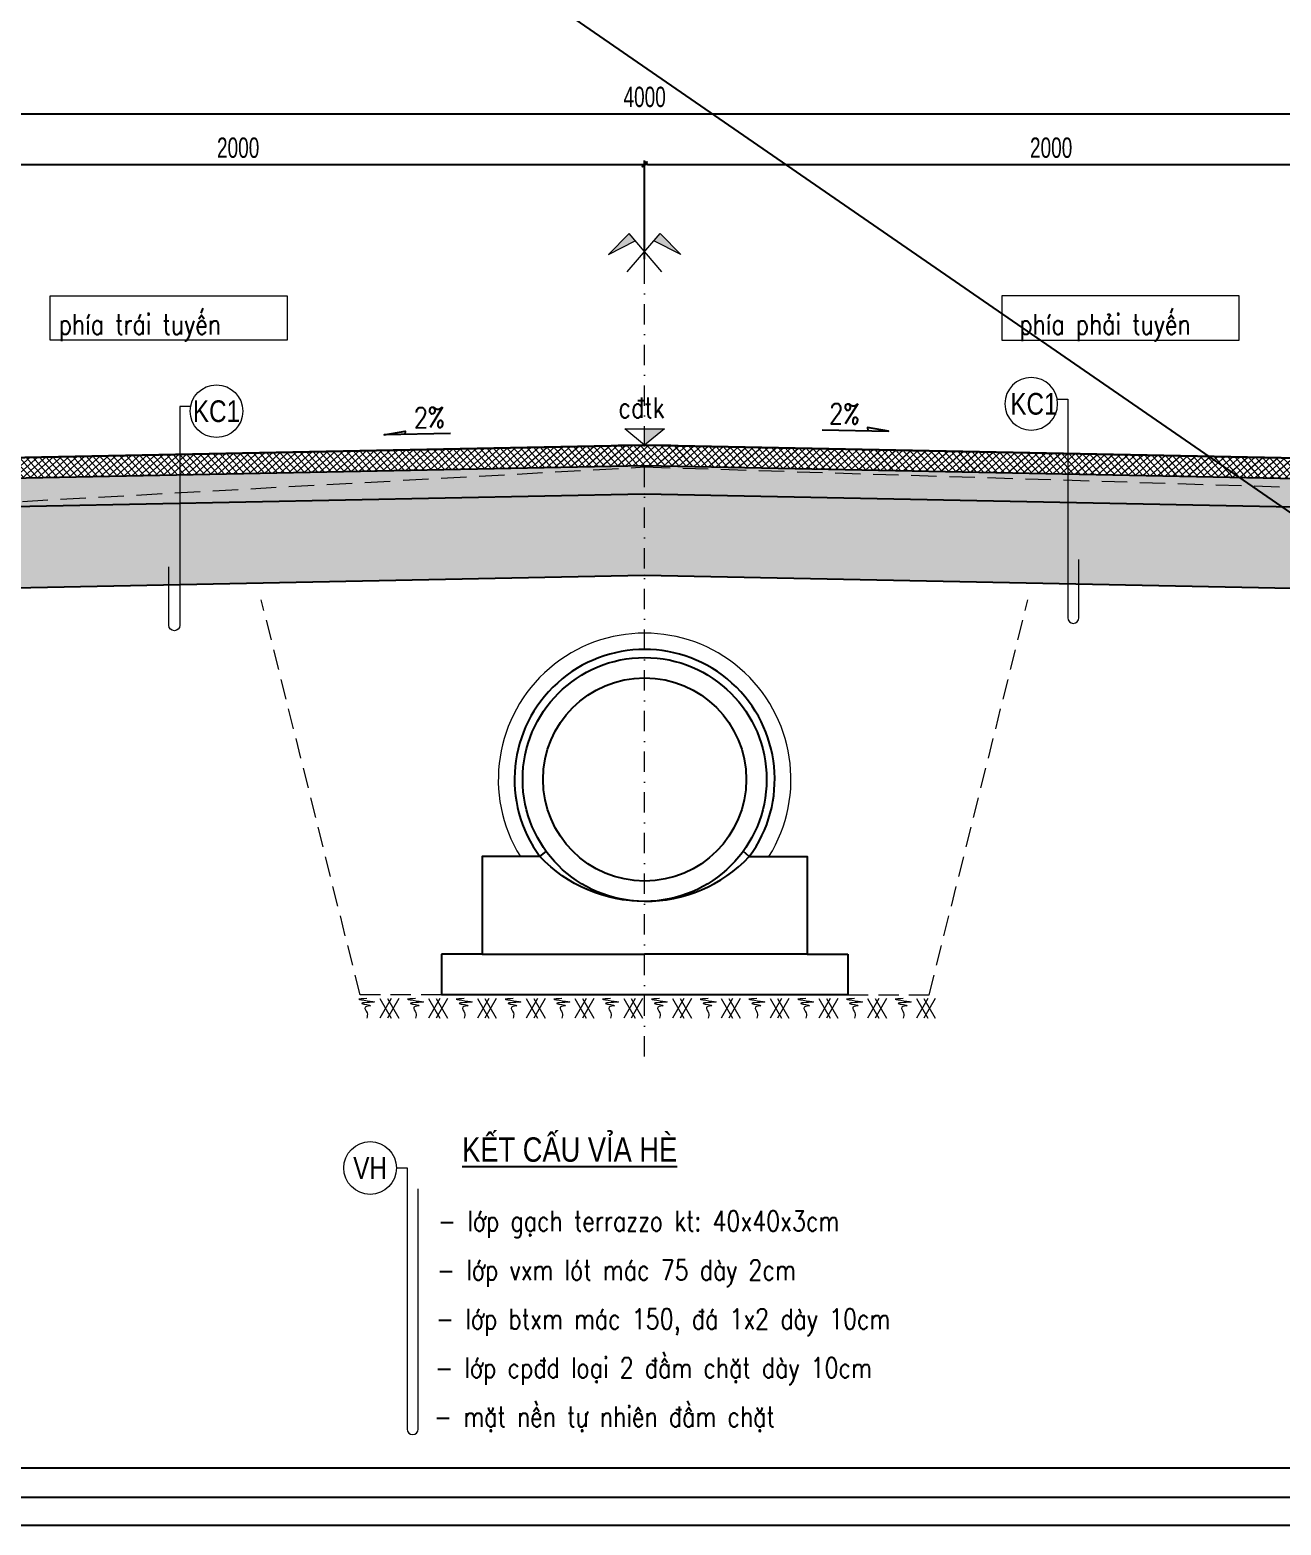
# Model space of a CAD drawing. Header units: millimetres. Extents: x -102634 to -64833, y 11643 to 27305.
# Drawn here: x -99264 to -96186, y 20347 to 24026 of the extents above; entities that cross this region are included whole.
import ezdxf
from ezdxf.enums import TextEntityAlignment as Align

# ---------------------------------------------------------------- set-up
doc = ezdxf.new("R2010")
doc.units = ezdxf.units.MM
doc.header["$MEASUREMENT"] = 0
doc.linetypes.add('DASHDOT', pattern=[1, 0.5, -0.25, 0, -0.25])
doc.linetypes.add('HIDDEN', pattern=[0.375, 0.25, -0.125])
for name, color, linetype in [('ENTTNTHIETKE1', 2, 'Continuous'), ('KHUNGTEN', 5, 'Continuous'), ('NOI', 4, 'Continuous'), ('thep', 2, 'Continuous')]:
    doc.layers.add(name, color=color, linetype=linetype)
doc.layers.add('KCS_Plotter', color=11, linetype='Continuous', plot=False)
for name, color, linetype, lineweight in [('LC Dim', 8, 'Continuous', 18), ('LC Hatch', 252, 'Continuous', 9), ('LC ISO', 153, 'Continuous', 13), ('LC MANH DUT', 35, 'HIDDEN', 5), ('LC Net dam 1', 30, 'Continuous', 30), ('LC Net khuat', 4, 'HIDDEN', 13), ('LC Net manh', 239, 'Continuous', 5), ('LC Net thay', 7, 'Continuous', 25), ('LC Net truc', 79, 'DASHDOT', 13), ('LC Text1', 3, 'Continuous', 20), ('LC Text2', 7, 'Continuous', 25)]:
    doc.layers.add(name, color=color, linetype=linetype, lineweight=lineweight)
doc.styles.add('General text 2', font='arial.ttf')
doc.styles.add('HOATBIF', font='hoatbif.shx', dxfattribs={"width": 0.7})
doc.styles.add('LC 3', font='vnsimli.shx', dxfattribs={"width": 0.75})
doc.styles.add('T1', font='Vnsimli.shx', dxfattribs={"width": 0.8})
doc.styles.add('T2', font='', dxfattribs={"width": 0.8})
doc.styles.get('T2').set_extended_font_data('.VnArialH')
doc.dimstyles.new('1-100(1-25)', dxfattribs={"dimscale": 25, "dimtxt": 2.5, "dimasz": 0.35, "dimexe": 0.5, "dimexo": 0, "dimgap": 0.8, "dimtad": 1, "dimdec": 0, "dimzin": 0, "dimdsep": 46, "dimtxsty": 'HOATBIF', "dimblk1": 'DOT', "dimblk2": 'DOT', "dimsah": 1, "dimcen": -1, "dimdle": 1, "dimclrd": 256, "dimclre": 256, "dimclrt": 4, "dimadec": 3, "dimazin": 2, "dimtfac": 0.333333, "dimtdec": 0, "dimtix": 1, "dimtmove": 2, "dimatfit": 3, "dimldrblk": 'DOT', "dimfxl": 1, "dimtvp": 0.833333, "dimtolj": 1, "dimtzin": 0, "dimarcsym": 0})

# ---------------------------------------------------------------- blocks, each defined once
blk = doc.blocks.new('khung vpn')
at = {"layer": 'Defpoints'}
blk.add_line((52498.758, -4235.276), (52556.46, -4235.276), dxfattribs=at)
at = {"layer": 'KHUNGTEN'}
blk.add_lwpolyline([(52556.243, -4234.885), (52502.048, -4234.885), (52502.048, -4195.662), (52556.243, -4195.662)], close=True, dxfattribs=at)
at = {"layer": 'thep'}
blk.add_lwpolyline([(52555.832, -4234.474), (52502.459, -4234.474), (52502.459, -4196.073), (52555.832, -4196.073)], close=True, dxfattribs=at)
blk = doc.blocks.new('DXicon')
at = {"layer": 'LC Hatch', "ltscale": 50}
for points in [[(-1.15, 4.39), (-1.9, 5.26), (-4.45, 2.69)], [(4.45, 2.69), (1.9, 5.26), (1.15, 4.39)]]:
    blk.add_hatch(color=252, dxfattribs=at).paths.add_polyline_path(points)
at = {"layer": 'LC Net manh', "color": 8, "ltscale": 50}
for p, q in [((0, 0.04), (0, 6.04)), ((-1.9, 5.26), (-4.45, 2.69)), ((-4.45, 2.69), (-1.15, 4.39)), ((-2.13, 0.57), (1.9, 5.26)), ((2.13, 0.57), (-1.9, 5.26)), ((4.45, 2.69), (1.15, 4.39)), ((1.9, 5.26), (4.45, 2.69))]:
    blk.add_line(p, q, dxfattribs=at)
blk = doc.blocks.new('Caodo1')
at = {"layer": 'LC Text1'}
blk.add_hatch(color=4, dxfattribs=at).paths.add_polyline_path([(0, 200), (0, 0), (243, 200)])
at = {"layer": 'LC Text1', "color": 4}
for p, q in [((0, 0), (0, 200)), ((324, 0), (-324, 0))]:
    blk.add_line(p, q, dxfattribs=at)
blk.add_lwpolyline([(-243, 200), (243, 200), (0, 0), (0, 0)], close=True, dxfattribs=at)
at = {"layer": 'LC Text1', "color": 4, "style": 'T1', "width": 0.8}
blk.add_attdef('%%P0,00', text='', height=250, dxfattribs=at).set_placement((-39, 460), align=Align.MIDDLE_CENTER)
blk = doc.blocks.new('*U5')
at = {"layer": 'LC ISO'}
blk.add_circle((0, 0), 4.25, dxfattribs=at)
at = {"layer": 'LC Text1', "style": 'General text 2', "width": 0.8, "flags": 8}
blk.add_attdef('SYMBOL', text='', height=3.5, dxfattribs=at).set_placement((0, 0), align=Align.MIDDLE_CENTER)
blk = doc.blocks.new('DOT')
at = {"layer": 'LC Dim'}
blk.add_line((-3, 0), (3, 0), dxfattribs=at)
at = {"layer": 'LC Dim', "color": 4}
blk.add_line((-1, -1), (1, 1), dxfattribs=at)
blk.add_lwpolyline([(0.5, 1), (-1, -0.5), (-0.5, -1), (1, 0.5)], close=True, dxfattribs=at)
blk = doc.blocks.new('*D62')
at = {"layer": 'Defpoints', "color": 0, "transparency": 16777216}
for p in [(-97751.3, 23695.2), (-99751.3, 23462.5), (-97751.3, 23462.5)]:
    blk.add_point(p, dxfattribs=at)
at = {"layer": 'LC Dim', "lineweight": -2, "transparency": 16777216}
for p, q in [((-99751.3, 23462.5), (-99751.3, 23705.2)), ((-99744.3, 23695.2), (-97758.3, 23695.2)), ((-97751.3, 23462.5), (-97751.3, 23705.2))]:
    blk.add_line(p, q, dxfattribs=at)
at = {"layer": 'LC Dim', "lineweight": -2, "transparency": 16777216, "xscale": 7, "yscale": 7, "zscale": 7, "rotation": 180}
blk.add_blockref('DOT', (-99751.3, 23695.2), dxfattribs=at)
at = {"layer": 'LC Dim', "lineweight": -2, "transparency": 16777216, "xscale": 7, "yscale": 7, "zscale": 7}
blk.add_blockref('DOT', (-97751.3, 23695.2), dxfattribs=at)
at = {"layer": 'LC Dim', "color": 4, "transparency": 16777216, "insert": (-98751.3, 23736.2), "char_height": 50, "attachment_point": 5, "style": 'HOATBIF'}
blk.add_mtext('\\A1;2000', dxfattribs=at)
blk = doc.blocks.new('_Dot')
at = {"color": 0, "linetype": 'ByBlock', "lineweight": -2}
blk.add_line((-0.5, 0), (-1, 0), dxfattribs=at)
at = {"color": 0, "linetype": 'ByBlock', "const_width": 0.5}
blk.add_lwpolyline([(-0.25, 0, 1), (0.25, 0, 1)], format="xyb", close=True, dxfattribs=at)
blk = doc.blocks.new('*D63')
at = {"layer": 'Defpoints', "color": 0, "transparency": 16777216}
for p in [(-95751.3, 23695.2), (-97751.3, 23462.5), (-95751.3, 23462.5)]:
    blk.add_point(p, dxfattribs=at)
at = {"layer": 'LC Dim', "lineweight": -2, "transparency": 16777216}
for p, q in [((-97751.3, 23462.5), (-97751.3, 23705.2)), ((-97744.3, 23695.2), (-95758.3, 23695.2)), ((-95751.3, 23462.5), (-95751.3, 23705.2))]:
    blk.add_line(p, q, dxfattribs=at)
at = {"layer": 'LC Dim', "lineweight": -2, "transparency": 16777216, "xscale": 7, "yscale": 7, "zscale": 7, "rotation": 180}
blk.add_blockref('DOT', (-97751.3, 23695.2), dxfattribs=at)
at = {"layer": 'LC Dim', "lineweight": -2, "transparency": 16777216, "xscale": 7, "yscale": 7, "zscale": 7}
blk.add_blockref('DOT', (-95751.3, 23695.2), dxfattribs=at)
at = {"layer": 'LC Dim', "color": 4, "transparency": 16777216, "insert": (-96751.3, 23736.2), "char_height": 50, "attachment_point": 5, "style": 'HOATBIF'}
blk.add_mtext('\\A1;2000', dxfattribs=at)
blk = doc.blocks.new('*D59')
at = {"layer": 'Defpoints', "color": 0, "transparency": 16777216}
for p in [(-95751.3, 23820.2), (-99751.3, 23462.5), (-95751.3, 23462.5)]:
    blk.add_point(p, dxfattribs=at)
at = {"layer": 'LC Dim', "lineweight": -2, "transparency": 16777216}
for p, q in [((-99751.3, 23462.5), (-99751.3, 23830.2)), ((-99744.3, 23820.2), (-95758.3, 23820.2)), ((-95751.3, 23462.5), (-95751.3, 23830.2))]:
    blk.add_line(p, q, dxfattribs=at)
at = {"layer": 'LC Dim', "lineweight": -2, "transparency": 16777216, "xscale": 7, "yscale": 7, "zscale": 7, "rotation": 180}
blk.add_blockref('DOT', (-99751.3, 23820.2), dxfattribs=at)
at = {"layer": 'LC Dim', "lineweight": -2, "transparency": 16777216, "xscale": 7, "yscale": 7, "zscale": 7}
blk.add_blockref('DOT', (-95751.3, 23820.2), dxfattribs=at)
at = {"layer": 'LC Dim', "color": 4, "transparency": 16777216, "insert": (-97751.3, 23861.2), "char_height": 50, "attachment_point": 5, "style": 'HOATBIF'}
blk.add_mtext('\\A1;4000', dxfattribs=at)
blk = doc.blocks.new('mat dat')
at = {"layer": 'LC Net manh'}
for p, q in [((2, 0), (3.73, -3)), ((3.73, 0), (2, -3)), ((3.15, 0), (4.88, -3)), ((4.88, 0), (3.15, -3))]:
    blk.add_line(p, q, dxfattribs=at)
blk.add_spline([(0, 0), (-1.21, -0.12), (1.21, -0.52), (-0.75, -0.75), (0.58, -1.1), (-0.23, -1.33), (0.06, -2.19), (0, -3)], degree=3, dxfattribs=at)
blk = doc.blocks.new('*U54')
at = {"layer": 'LC Net manh', "xscale": 16.16576126750787, "yscale": 16.16576126750787, "zscale": 16.16576126750787}
blk.add_blockref('mat dat', (-28.6, 24.2), dxfattribs=at)
blk = doc.blocks.new('*U55')
at = {"layer": 'LC Net manh', "color": 0, "linetype": 'ByBlock', "lineweight": -2, "transparency": 16777216}
for p in [(0, 0), (120, 0), (240, 0), (360, 0), (480, 0), (600, 0), (720, 0), (840, 0), (960, 0), (1080, 0), (1200, 0), (1320, 0)]:
    blk.add_blockref('*U54', p, dxfattribs=at)
blk = doc.blocks.new('CONGD500')
at = {"layer": 'LC Dim', "ltscale": 100}
blk.add_arc((0, 0), 360, 328.1446, 211.8554, dxfattribs=at)
at = {"layer": 'LC MANH DUT', "ltscale": 200}
for points in [[(-500, -530), (-700, -530), (-943, 442.1)], [(500, -530), (700, -530), (943, 442.1)]]:
    blk.add_lwpolyline(points, dxfattribs=at)
at = {"layer": 'LC Net thay'}
for p, q in [((-257.5, -190), (-241.9, -177.5)), ((257.5, -190), (242.6, -176.5)), ((-400, -430), (-500, -430)), ((-500, -430), (-500, -530)), ((400, -430), (500, -430)), ((500, -430), (500, -530)), ((500, -530), (-500, -530))]:
    blk.add_line(p, q, dxfattribs=at)
for points in [[(0, -300.1, -0.20483), (-257.5, -190), (-395, -190), (-400, -190), (-400, -430), (0, -430)], [(0, -300.1, 0.20483), (257.5, -190), (395, -190), (400, -190), (400, -430), (0, -430)]]:
    blk.add_lwpolyline(points, format="xyb", dxfattribs=at)
for radius in [300, 250]:
    blk.add_circle((0, 0), radius, dxfattribs=at)
blk.add_arc((0, 0), 320, 323.5764, 216.4236, dxfattribs=at)
at = {"layer": 'LC Net manh'}
blk.add_blockref('*U55', (-655.2, -563.3), dxfattribs=at)

msp = doc.modelspace()

# ---------------------------------------------------------------- hatches: boundary and pattern name
at = {"layer": 'LC Hatch', "ltscale": 2}
h = msp.add_hatch(dxfattribs=at)
h.set_pattern_fill('ANSI37', color=256, scale=100, angle=-3.420555, style=0)
h.paths.add_polyline_path([(-97751.3, 23004.8), (-99482.3, 22970.2), (-99476.8, 22920.5), (-99476.8, 22920.3), (-97751.3, 22954.8), (-96025.9, 22920.3), (-96025.9, 22920.5), (-96020.4, 22970.2)])
at = {"layer": 'LC Hatch'}
h = msp.add_hatch(dxfattribs=at)
h.set_pattern_fill('AR-CONC', color=256, scale=3.75, angle=-3.4206, style=0)
h.set_pattern_definition([(46.579445, (0, 0), (26.7089363, -3.9538238), [2.8125, -30.9375]), (351.579445, (0, 0), (-3.510937, 28.467398), [2.25, -24.75]), (97.03089, (2.226, -0.33), (23.197999, 24.513574), [2.390257, -26.292829]), (42.763645, (0.447, 7.487), (39.579915, -8.58378), [4.21875, -46.40625]), (93.21508, (3.746, 6.77), (37.166892, 34.37314), [3.585388, -39.439266]), (347.76361, (0.447, 7.487), (37.166892, 34.37314), [3.375, -37.125]), (17.579445, (4.08, 5.391), (21.44331, -16.4068414), [2.8125, -30.9375]), (322.579445, (4.08, 5.39), (10.730534, 26.600284), [2.25, -24.75]), (68.03089, (5.866, 4.024), (32.173844, 10.193442), [2.390257, -26.292829]), (34.079445, (0, 0), (1.200005, 12.4340733), [0, -24.45, 0, -25.125, 0, -24.84375]), (4.079445, (0, 0), (10.7299968, 14.1754933), [0, -14.325, 0, -23.8875, 0, -9.46875]), (324.079445, (-8.348, 0.499), (19.9322138, -2.0386849), [0, -9.375, 0, -29.25, 0, -38.8125]), (314.079445, (-12.091, 0.723), (22.0544973, 2.4424178), [0, -12.1875, 0, -19.425, 0, -27.5625])])
h.paths.add_polyline_path([(-97751.3, 22954.8), (-99476.8, 22920.3), (-99468.4, 22850.5), (-97751.3, 22884.8), (-96034.3, 22850.5), (-96025.9, 22920.3)])
h = msp.add_hatch(dxfattribs=at)
h.set_pattern_fill('HONEY', color=256, scale=200, angle=-3.420555, style=0)
h.paths.add_polyline_path([(-96034.3, 22850.5), (-97751.3, 22884.8), (-99468.4, 22850.5), (-99462.5, 22801.5), (-99751.3, 22772.1), (-99751.3, 22753.1), (-99751.3, 22644.8), (-97751.3, 22684.8), (-95751.3, 22644.8), (-95751.3, 22753.1), (-95751.3, 22772.1), (-96040.2, 22801.5)])

# ---------------------------------------------------------------- linework, layer by layer
at = {"layer": 'KCS_Plotter'}
msp.add_line((-102634.5, 27305.5), (-92554.1, 20347.2), dxfattribs=at)
at = {"layer": 'LC Hatch'}
for points in [[(-99214.1, 23372), (-98630.4, 23372), (-98630.4, 23262.7), (-99214.1, 23262.7)], [(-96288.6, 23372), (-96872.2, 23372), (-96872.2, 23262.7), (-96288.6, 23262.7)]]:
    msp.add_lwpolyline(points, close=True, dxfattribs=at)
at = {"layer": 'LC Net dam 1', "lineweight": 30}
msp.add_lwpolyline([(-99482.3, 22970.2), (-97751.3, 23004.8), (-96020.4, 22970.2)], dxfattribs=at)
at = {"layer": 'LC Net khuat', "linetype": 'HIDDEN', "ltscale": 250}
msp.add_lwpolyline([(-99469, 22855.9), (-97751.3, 22950.9), (-96028.6, 22897.3)], dxfattribs=at)
at = {"layer": 'LC Net manh', "color": 252}
for points in [[(-96736.5, 23117.9), (-96710.3, 23117.9), (-96710.3, 22579.6, 1), (-96683.2, 22579.6), (-96683.2, 22723.3)], [(-98868.4, 23099.7), (-98894.6, 23099.7), (-98894.6, 22561.4, -1), (-98921.7, 22561.4), (-98921.7, 22705.2)], [(-98361.9, 21225.9), (-98335.7, 21225.9), (-98335.7, 20583.4, 1), (-98308.5, 20583.4), (-98308.5, 21174.7)]]:
    msp.add_lwpolyline(points, format="xyb", dxfattribs=at)
at = {"layer": 'LC Net thay', "ltscale": 250}
for points in [[(-99479.2, 22920.3), (-97751.3, 22954.8), (-96023.5, 22920.3)], [(-99468.4, 22850.5), (-97751.3, 22884.8), (-96034.3, 22850.5)], [(-99751.3, 22644.8), (-97751.3, 22684.8), (-95751.3, 22644.8)]]:
    msp.add_lwpolyline(points, dxfattribs=at)
at = {"layer": 'LC Net truc', "color": 1, "ltscale": 100}
msp.add_line((-97751.3, 21500), (-97751.3, 23420.7), dxfattribs=at)
at = {"layer": 'NOI'}
for points in [[(-98229, 23033.2), (-98392.3, 23029.9), (-98340.8, 23039.2), (-98340.9, 23030.9)], [(-97314.5, 23042.2), (-97151.3, 23039), (-97202.7, 23048.3), (-97202.6, 23040)]]:
    msp.add_lwpolyline(points, dxfattribs=at)

# ---------------------------------------------------------------- block references
at = {"layer": 'ENTTNTHIETKE1', "color": 6, "xscale": 174.6984611220305, "yscale": 174.6984611220305, "zscale": 174.6984611220305}
msp.add_blockref('khung vpn', (-9274086.7, 760243.4), dxfattribs=at)
at = {"layer": 'LC Hatch', "xscale": 19.9999994814425, "yscale": 19.9999994814425, "zscale": 19.9999994814425}
msp.add_blockref('DXicon', (-97751.3, 23419.8), dxfattribs=at)
at = {"layer": 'LC Net manh'}
ref = msp.add_blockref('*U5', (-98804.6, 23088.1), dxfattribs=dict(at, xscale=15.24705842815456, yscale=15.24705842815456, zscale=15.24705842815456))
ref.add_attrib('SYMBOL', 'KC1', dxfattribs={"layer": 'LC Text1', "height": 53.36, "style": 'General text 2', "width": 0.8}).set_placement((-98804.6, 23088.1), align=Align.MIDDLE_CENTER)
ref = msp.add_blockref('*U5', (-96800.2, 23106.3), dxfattribs=dict(at, xscale=-15.24705842815456, yscale=15.24705842815456, zscale=15.24705842815456))
ref.add_attrib('SYMBOL', 'KC1', dxfattribs={"layer": 'LC Text1', "height": 53.36, "style": 'General text 2', "width": 0.8}).set_placement((-96793.7, 23106.3), align=Align.MIDDLE_CENTER)
ref = msp.add_blockref('*U5', (-98426.7, 21225.9), dxfattribs=dict(at, xscale=15.24705842815456, yscale=15.24705842816002, zscale=15.24705842815929))
ref.add_attrib('SYMBOL', 'VH', dxfattribs={"layer": 'LC Text1', "height": 53.36, "style": 'General text 2', "width": 0.8}).set_placement((-98426.7, 21225.9), align=Align.MIDDLE_CENTER)
at = {"layer": 'LC Net thay', "color": 2}
msp.add_blockref('CONGD500', (-97751.3, 22182), dxfattribs=at)
at = {"layer": 'LC Text1'}
ref = msp.add_blockref('Caodo1', (-97751.3, 23004.8), dxfattribs=dict(at, xscale=0.1999999948311597, yscale=0.1999999948311597, zscale=0.1999999948311597))
ref.add_attrib('%%P0,00', 'c®tk', dxfattribs={"layer": 'LC Text2', "height": 50, "style": 'T1', "width": 0.8}).set_placement((-97759.1, 23096.7), align=Align.MIDDLE_CENTER)

# ---------------------------------------------------------------- texts
at = {"layer": 'LC Text1', "color": 3, "style": 'LC 3', "width": 0.8}
for s, p in [('phÝa tr¸i tuyÕn', (-99192.9, 23277)), ('phÝa ph¶i tuyÕn', (-96829.7, 23277))]:
    msp.add_text(s, height=50, dxfattribs=at).set_placement(p)
for s, height, rotation, p in [('2%%%', 50, 358.8542, (-97297.7, 23057.5)), ('2%%%', 50, 1.1458, (-98318.2, 23047)), ('- líp g¹ch terrazzo kt: 40x40x3cm', 50.002, 359.9992, (-98259.7, 21070.4, 0)), ('- líp vxm lãt m¸c 75 dµy 2cm', 50.002, 359.9992, (-98262.2, 20950, 0)), ('- líp btxm m¸c 150, ®¸ 1x2 dµy 10cm', 50.002, 359.9992, (-98264.6, 20829.7, 0)), ('- líp cp®d lo¹i 2 ®Çm chÆt dµy 10cm', 50.002, 359.9992, (-98267, 20709.3, 0)), ('- mÆt nÒn tù nhiªn ®Çm chÆt', 50.002, 359.9992, (-98269.5, 20589, 0))]:
    msp.add_text(s, height=height, rotation=rotation, dxfattribs=at).set_placement(p)
at = {"layer": 'LC Text2', "style": 'T2', "width": 0.8}
msp.add_text('%%UkÕt cÊu vØa hÌ', height=60, dxfattribs=at).set_placement((-98200.2, 21241.3))

# ---------------------------------------------------------------- dimensions: what is measured, and where the dimension line sits
at = {"layer": 'LC Dim', "color": 2}
for base, p1, p2, picture, middle in [((-95751.3, 23820.2), (-99751.3, 23462.5), (-95751.3, 23462.5), '*D59', (-97751.3, 23861.2)), ((-97751.3, 23695.2), (-99751.3, 23462.5), (-97751.3, 23462.5), '*D62', (-98751.3, 23736.2)), ((-95751.3, 23695.2), (-97751.3, 23462.5), (-95751.3, 23462.5), '*D63', (-96751.3, 23736.2))]:
    dim = msp.add_linear_dim(base=base, p1=p1, p2=p2, dimstyle='1-100(1-25)', override={"dimscale": 20, "dimfxl": 2, "dimarcsym": 1}, dxfattribs=at)
    dim.commit()
    dim.dimension.update_dxf_attribs({"geometry": picture, "text_midpoint": middle})

doc.saveas('drawing.dxf')
